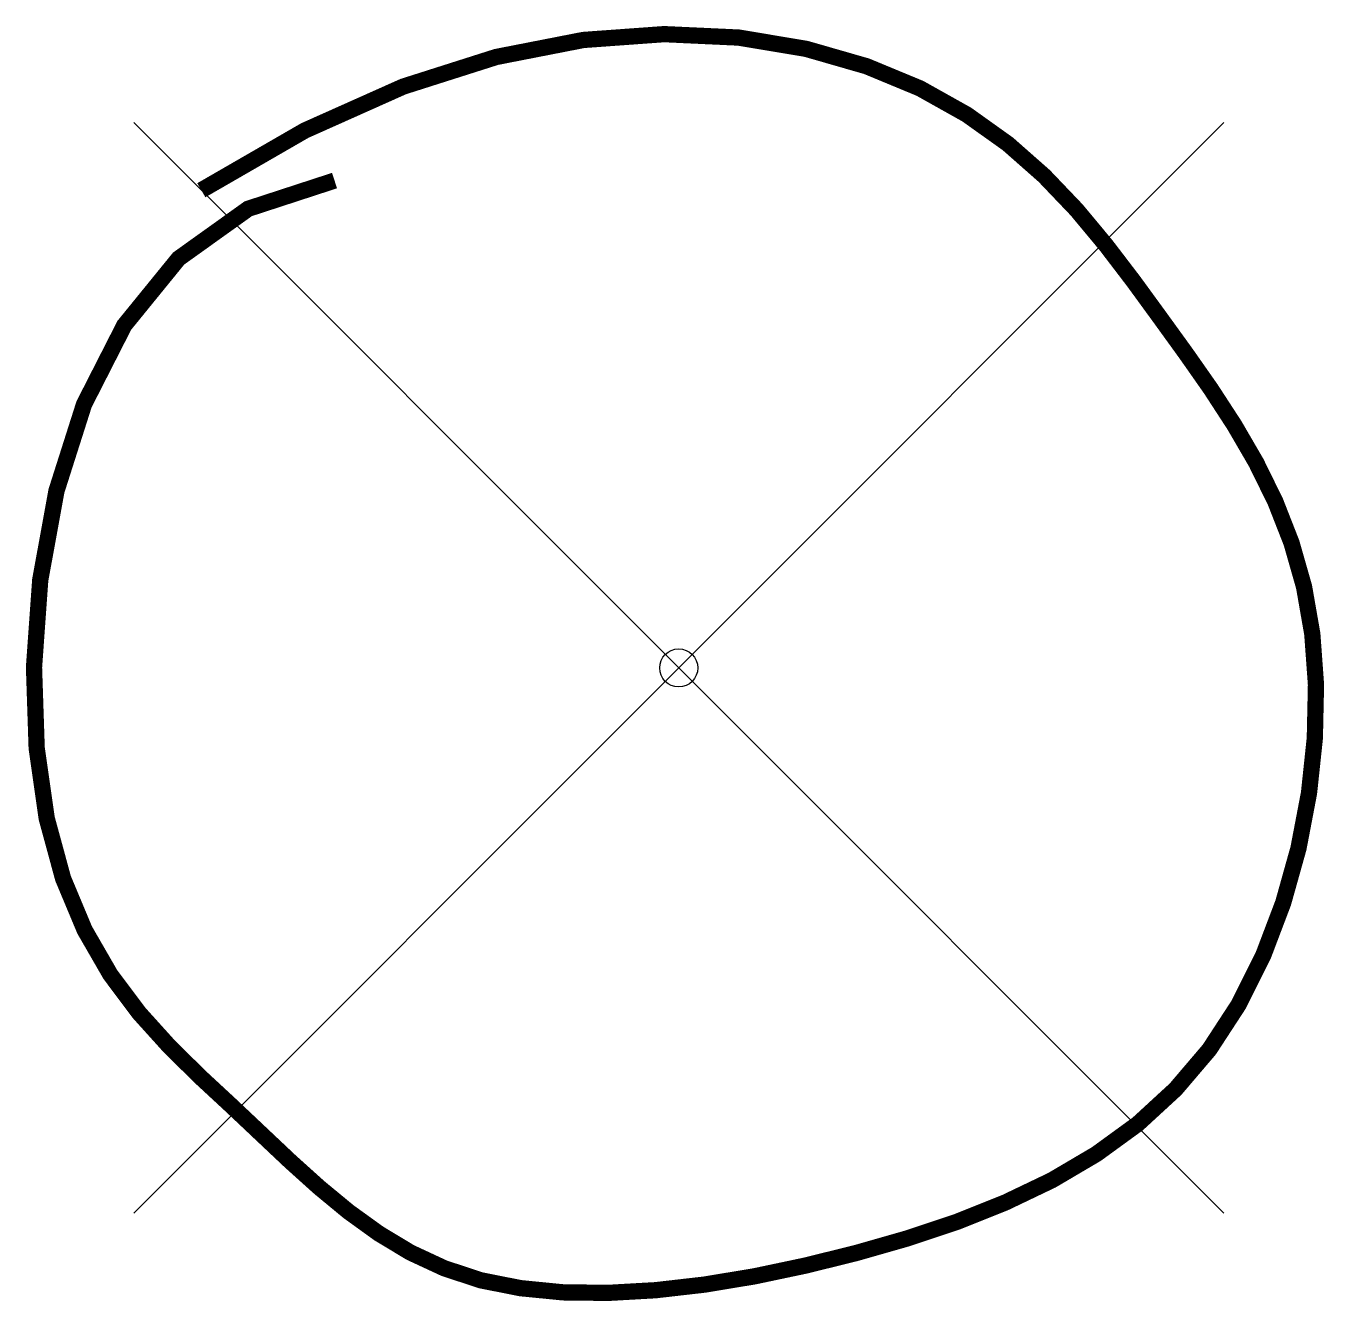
# Model space of a CAD drawing. Header units: metres. Extents: x -5.1 to 5.1, y -5 to 5.1.
import ezdxf

# ---------------------------------------------------------------- set-up
doc = ezdxf.new("R2010")
doc.units = ezdxf.units.M
doc.header["$LTSCALE"] = 0.2

msp = doc.modelspace()

# ---------------------------------------------------------------- linework, layer by layer
at = {"lineweight": -3}
for p, q in [((-4.293, 4.293), (4.293, -4.293)), ((4.293, 4.293), (-4.293, -4.293))]:
    msp.add_line(p, q, dxfattribs=at)
at = {"const_width": 0.128}
msp.add_lwpolyline([(-2.711, 3.837), (-3.391, 3.615), (-3.939, 3.223), (-4.367, 2.697), (-4.684, 2.075), (-4.901, 1.394), (-5.029, 0.692), (-5.078, 0.004), (-5.057, -0.631), (-4.978, -1.184), (-4.849, -1.658), (-4.679, -2.064), (-4.477, -2.414), (-4.251, -2.716), (-4.01, -2.983), (-3.764, -3.225), (-3.519, -3.452), (-3.284, -3.674), (-3.056, -3.889), (-2.829, -4.093), (-2.6, -4.282), (-2.363, -4.453), (-2.114, -4.603), (-1.847, -4.727), (-1.559, -4.822), (-1.246, -4.884), (-0.91, -4.917), (-0.554, -4.921), (-0.182, -4.9), (0.202, -4.856), (0.595, -4.791), (0.994, -4.707), (1.395, -4.608), (1.794, -4.494), (2.188, -4.363), (2.571, -4.21), (2.939, -4.034), (3.289, -3.828), (3.615, -3.591), (3.913, -3.317), (4.179, -3.005), (4.41, -2.651), (4.604, -2.263), (4.761, -1.849), (4.881, -1.421), (4.964, -0.986), (5.01, -0.553), (5.019, -0.132), (4.99, 0.267), (4.925, 0.639), (4.826, 0.985), (4.699, 1.309), (4.548, 1.616), (4.377, 1.91), (4.191, 2.196), (3.994, 2.477), (3.79, 2.759), (3.583, 3.043), (3.366, 3.327), (3.134, 3.606), (2.878, 3.874), (2.592, 4.126), (2.268, 4.357), (1.9, 4.563), (1.48, 4.737), (1.004, 4.874), (0.471, 4.963), (-0.115, 4.99), (-0.752, 4.944), (-1.438, 4.81), (-2.17, 4.577), (-2.945, 4.231), (-3.76, 3.761)], dxfattribs=at)
msp.add_circle((0, 0), 0.15)

doc.saveas('drawing.dxf')
